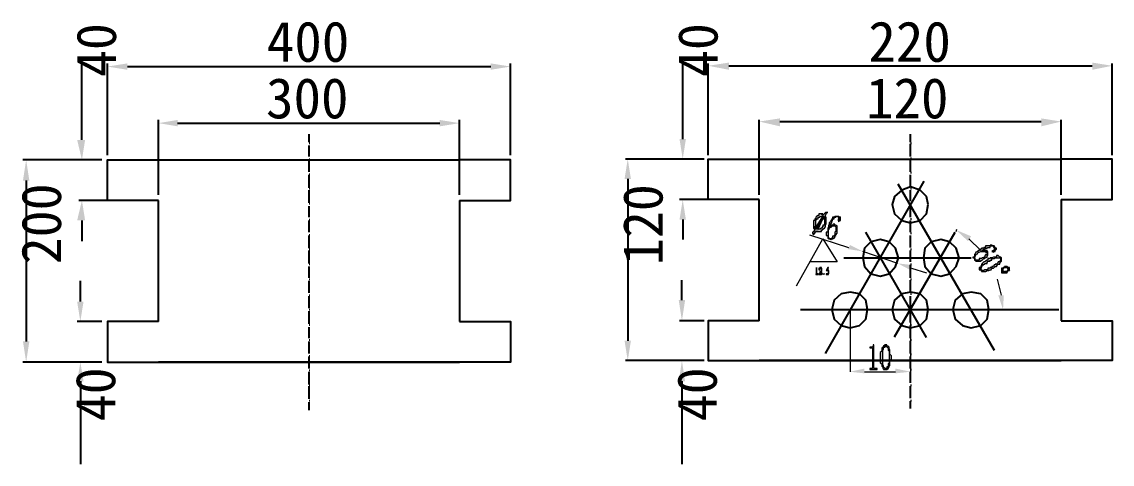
# Model space of a CAD drawing. Header units: millimetres. Extents: x 20 to 821, y 1 to 1134.
# Drawn here: x 284.5 to 530.8, y 196.7 to 296.6 of the extents above; entities that cross this region are included whole.
import ezdxf

# ---------------------------------------------------------------- set-up
doc = ezdxf.new("R2010")
doc.units = ezdxf.units.MM
doc.layers.add('1', color=7, linetype='Continuous')

msp = doc.modelspace()

# ---------------------------------------------------------------- hatches: boundary and pattern name
h = msp.add_hatch(color=1)
h.dxf.hatch_style = 2
h.paths.add_polyline_path([(308.34, 287.241732), (308.34, 285.801732), (303.84, 286.521732)])
h = msp.add_hatch(color=1)
h.dxf.hatch_style = 2
h.paths.add_polyline_path([(390.42, 287.241732), (390.42, 285.801732), (394.92, 286.521732)])
h = msp.add_hatch(color=1)
h.dxf.hatch_style = 2
h.paths.add_polyline_path([(444.24, 287.421732), (444.24, 285.801732), (439.56, 286.701732)])
h = msp.add_hatch(color=1)
h.dxf.hatch_style = 2
h.paths.add_polyline_path([(526.32, 287.421732), (526.32, 285.801732), (530.82, 286.701732)])
h = msp.add_hatch(color=1)
h.dxf.hatch_style = 2
h.paths.add_polyline_path([(319.68, 274.461732), (319.68, 273.021732), (315.36, 273.741732)])
h = msp.add_hatch(color=1)
h.dxf.hatch_style = 2
h.paths.add_polyline_path([(378.9, 274.461732), (378.9, 273.021732), (383.4, 273.741732)])
h = msp.add_hatch(color=1)
h.dxf.hatch_style = 2
h.paths.add_polyline_path([(455.76, 274.821732), (455.76, 273.021732), (451.08, 274.101732)])
h = msp.add_hatch(color=1)
h.dxf.hatch_style = 2
h.paths.add_polyline_path([(514.8, 274.821732), (514.8, 273.021732), (519.3, 274.101732)])
h = msp.add_hatch(color=1)
h.dxf.hatch_style = 2
h.paths.add_polyline_path([(297, 269.961732), (298.8, 269.961732), (298.08, 265.461732)])
h = msp.add_hatch(color=1)
h.dxf.hatch_style = 2
h.paths.add_polyline_path([(433.08, 270.141732), (434.52, 270.141732), (433.8, 265.641732)])
h = msp.add_hatch(color=1)
h.dxf.hatch_style = 2
h.paths.add_polyline_path([(284.76, 260.781732), (286.2, 260.781732), (285.48, 265.461732)])
h = msp.add_hatch(color=1)
h.dxf.hatch_style = 2
h.paths.add_polyline_path([(420.66, 261.141732), (422.1, 261.141732), (421.38, 265.641732)])
h = msp.add_hatch(color=1)
h.dxf.hatch_style = 2
h.paths.add_polyline_path([(297, 251.781732), (298.8, 251.781732), (298.08, 256.281732)])
h = msp.add_hatch(color=1)
h.dxf.hatch_style = 2
h.paths.add_polyline_path([(433.08, 251.961732), (434.52, 251.961732), (433.8, 256.461732)])
h = msp.add_hatch(color=0)
h.dxf.hatch_style = 2
h.paths.add_polyline_path([(466.2, 251.961732), (465.48, 252.141732), (465.84, 252.141732), (465.84, 251.961732), (465.84, 250.701732), (465.48, 250.701732), (465.48, 250.341732), (465.3, 250.341732), (465.3, 249.981732), (465.12, 249.981732), (464.76, 249.801732), (464.4, 249.801732), (463.32, 249.981732), (463.68, 249.801732), (463.68, 249.621732), (463.32, 249.261732), (463.32, 249.081732), (463.14, 249.081732), (463.14, 248.901732), (463.32, 248.541732), (463.68, 248.901732), (463.86, 249.261732), (465.12, 249.261732), (465.12, 249.621732), (465.48, 249.621732), (465.48, 249.801732), (465.84, 249.981732), (466.02, 250.341732), (466.02, 250.701732), (466.2, 251.061732)])
h = msp.add_hatch(color=0)
h.dxf.hatch_style = 2
h.paths.add_polyline_path([(466.2, 253.581732), (466.02, 253.581732), (465.48, 252.861732), (465.12, 253.221732), (464.58, 253.221732), (464.58, 252.861732), (464.4, 252.861732), (464.04, 252.681732), (463.86, 252.501732), (463.86, 252.141732), (463.68, 252.141732), (463.68, 251.781732), (463.32, 251.781732), (463.32, 251.061732), (463.32, 250.701732), (463.32, 250.341732), (463.86, 250.341732), (463.86, 251.781732), (464.04, 251.961732), (464.04, 252.141732), (464.4, 252.141732), (464.4, 252.501732), (464.58, 252.501732), (464.76, 252.501732), (464.76, 252.681732), (465.3, 252.681732), (466.2, 252.501732), (466.02, 252.501732), (466.02, 252.681732), (466.02, 252.861732), (466.2, 253.221732), (466.2, 253.401732), (466.56, 253.581732)])
h = msp.add_hatch(color=0)
h.dxf.hatch_style = 2
h.paths.add_polyline_path([(466.2, 252.501732), (465.3, 252.681732), (465.3, 252.501732), (463.86, 250.341732), (463.32, 250.341732), (463.32, 249.981732), (464.4, 249.801732), (465.48, 252.141732), (466.2, 251.961732)])
h = msp.add_hatch(color=0)
h.dxf.hatch_style = 2
h.paths.add_polyline_path([(465.48, 253.221732), (465.12, 253.221732), (465.48, 252.861732)])
h = msp.add_hatch(color=0)
h.dxf.hatch_style = 2
h.paths.add_polyline_path([(468.9, 252.681732), (468.18, 252.681732), (468, 252.501732), (467.64, 252.501732), (467.64, 252.141732), (467.46, 252.141732), (467.46, 251.961732), (467.28, 251.781732), (467.28, 251.421732), (466.92, 251.241732), (466.92, 250.701732), (466.74, 250.701732), (466.74, 250.341732), (466.56, 249.981732), (466.56, 249.081732), (466.2, 249.081732), (466.2, 248.361732), (466.56, 248.361732), (466.56, 247.821732), (466.92, 247.641732), (466.92, 247.821732), (466.74, 247.821732), (466.74, 249.621732), (466.92, 249.801732), (466.92, 249.981732), (467.28, 250.341732), (466.92, 250.341732), (467.28, 250.521732), (467.28, 251.061732), (467.46, 251.241732), (467.46, 251.421732), (467.64, 251.781732), (467.64, 251.961732), (468, 252.141732), (468, 252.501732), (468.18, 252.501732), (468.36, 252.501732), (468.36, 252.681732), (468.9, 252.681732), (469.44, 252.501732), (469.08, 252.501732), (469.08, 252.681732)])
h = msp.add_hatch(color=0)
h.dxf.hatch_style = 2
h.paths.add_polyline_path([(469.44, 252.501732), (468.9, 252.681732), (468.9, 252.501732), (469.08, 252.501732), (469.08, 252.141732), (468.9, 252.141732), (468.9, 251.781732), (469.08, 251.421732), (469.08, 251.781732), (469.44, 251.781732)])
h = msp.add_hatch(color=0)
h.dxf.hatch_style = 2
h.paths.add_polyline_path([(464.4, 249.261732), (463.86, 249.261732), (464.04, 249.261732)])
h = msp.add_hatch(color=0)
h.dxf.hatch_style = 2
h.paths.add_polyline_path([(468.18, 250.701732), (468, 251.061732), (467.64, 250.701732), (467.46, 250.701732), (468.18, 250.521732), (468.36, 250.341732), (468.36, 249.261732), (468.18, 249.081732), (468.18, 248.541732), (468, 248.361732), (468, 248.181732), (467.64, 248.181732), (467.64, 247.821732), (467.46, 247.821732), (467.46, 247.641732), (466.92, 247.641732), (466.56, 247.821732), (466.74, 247.821732), (466.74, 247.641732), (466.92, 247.641732), (467.28, 247.461732), (467.46, 247.641732), (467.64, 247.641732), (468, 247.821732), (468.18, 247.821732), (468.18, 248.181732), (468.36, 248.361732), (468.36, 248.541732), (468.72, 248.901732), (468.72, 250.521732), (468.36, 250.701732)])
h = msp.add_hatch(color=0)
h.dxf.hatch_style = 2
h.paths.add_polyline_path([(467.46, 250.701732), (467.28, 250.521732), (466.92, 250.341732), (467.46, 250.341732), (467.46, 250.521732), (468.18, 250.521732)])
h = msp.add_hatch(color=3)
h.dxf.hatch_style = 2
h.paths.add_polyline_path([(498.24, 247.101732), (498.96, 248.181732), (495.54, 249.621732)])
h = msp.add_hatch(color=3)
h.dxf.hatch_style = 2
h.paths.add_polyline_path([(471.6, 246.201732), (471.06, 245.301732), (474.48, 244.761732)])
h = msp.add_hatch(color=0)
h.dxf.hatch_style = 2
h.paths.add_polyline_path([(504.36, 245.661732), (504.18, 246.021732), (504, 246.021732), (503.64, 246.201732), (503.28, 246.201732), (503.28, 246.021732), (502.2, 246.021732), (502.2, 245.661732), (501.84, 245.661732), (501.84, 245.481732), (501.3, 245.481732), (501.3, 245.301732), (501.12, 245.301732), (500.76, 244.941732), (500.58, 244.941732), (500.4, 244.761732), (500.04, 244.581732), (499.86, 244.221732), (499.68, 244.041732), (499.68, 243.501732), (499.32, 243.501732), (499.86, 243.141732), (499.68, 243.141732), (499.68, 243.321732), (499.68, 243.501732), (499.86, 243.501732), (499.86, 243.861732), (500.04, 243.861732), (500.04, 244.041732), (500.4, 244.221732), (500.58, 244.581732), (500.76, 244.581732), (501.12, 244.761732), (501.48, 244.761732), (501.48, 244.941732), (501.84, 245.301732), (502.02, 245.301732), (502.2, 245.481732), (502.56, 245.481732), (502.74, 245.661732), (503.28, 245.661732), (503.28, 246.021732), (504, 246.021732), (504, 245.661732), (504.18, 245.661732), (504.18, 245.481732), (504.72, 245.301732), (504.72, 245.481732), (504.36, 245.481732)])
h = msp.add_hatch(color=0)
h.dxf.hatch_style = 2
h.paths.add_polyline_path([(502.74, 244.761732), (502.56, 244.761732), (502.56, 244.941732), (502.02, 244.941732), (502.56, 244.581732), (502.56, 244.041732), (502.2, 244.041732), (502.2, 243.861732), (502.02, 243.861732), (502.02, 243.501732), (501.84, 243.501732), (501.84, 243.321732), (501.48, 243.321732), (501.3, 243.141732), (500.76, 243.141732), (500.76, 242.781732), (500.58, 242.781732), (500.4, 242.781732), (499.86, 242.781732), (499.86, 243.141732), (499.32, 243.501732), (499.32, 243.321732), (499.68, 243.321732), (499.68, 242.781732), (499.86, 242.781732), (500.04, 242.601732), (501.12, 242.601732), (501.3, 242.781732), (501.48, 242.781732), (501.84, 243.141732), (502.02, 243.141732), (502.02, 243.321732), (502.2, 243.321732), (502.56, 243.501732), (502.56, 243.861732), (502.74, 243.861732)])
h = msp.add_hatch(color=0)
h.dxf.hatch_style = 2
h.paths.add_polyline_path([(505.44, 243.501732), (505.08, 243.861732), (504.72, 243.861732), (504.72, 243.501732), (504, 243.501732), (503.64, 243.321732), (503.28, 243.321732), (503.28, 243.141732), (502.74, 243.141732), (502.74, 242.781732), (502.56, 242.781732), (502.2, 242.601732), (502.02, 242.421732), (501.84, 242.421732), (501.48, 242.061732), (501.48, 241.881732), (501.3, 241.881732), (501.3, 241.701732), (501.12, 241.341732), (501.12, 241.161732), (500.76, 241.161732), (500.76, 240.621732), (501.12, 240.621732), (501.12, 240.441732), (501.3, 240.441732), (501.3, 240.261732), (501.48, 240.261732), (501.3, 240.621732), (501.12, 240.621732), (501.12, 240.981732), (501.3, 240.981732), (501.3, 241.161732), (501.3, 241.341732), (501.48, 241.341732), (501.48, 241.701732), (501.84, 241.701732), (501.84, 241.881732), (502.02, 241.881732), (502.02, 242.061732), (502.2, 242.061732), (502.56, 242.061732), (502.56, 242.421732), (502.74, 242.421732), (502.74, 242.601732), (503.28, 242.601732), (503.28, 242.781732), (503.64, 242.781732), (503.64, 243.141732), (504.18, 243.141732), (504.36, 243.321732), (505.62, 243.321732)])
h = msp.add_hatch(color=0)
h.dxf.hatch_style = 2
h.paths.add_polyline_path([(502.02, 244.941732), (501.48, 244.941732), (501.48, 244.761732), (502.2, 244.761732), (502.2, 244.581732), (502.56, 244.581732)])
h = msp.add_hatch(color=0)
h.dxf.hatch_style = 2
h.paths.add_polyline_path([(504.72, 245.301732), (504.18, 245.481732), (504.36, 245.481732), (504.36, 245.301732), (504.18, 245.301732), (504.18, 244.941732), (504, 244.941732), (503.64, 244.761732), (504, 244.581732), (504.18, 244.761732), (504.36, 244.761732), (504.36, 244.941732)])
h = msp.add_hatch(color=3)
h.dxf.hatch_style = 2
h.paths.add_polyline_path([(485.64, 241.701732), (485.46, 240.441732), (482.4, 242.061732)])
h = msp.add_hatch(color=0)
h.dxf.hatch_style = 2
h.paths.add_polyline_path([(505.8, 243.321732), (505.62, 243.501732), (505.44, 243.501732), (505.62, 243.321732), (505.62, 242.781732), (505.44, 242.601732), (505.44, 242.421732), (505.08, 242.421732), (504.9, 242.061732), (504.72, 241.881732), (504.36, 241.881732), (504.36, 241.701732), (504.18, 241.701732), (504, 241.341732), (503.64, 241.341732), (503.64, 241.161732), (503.28, 241.161732), (503.28, 240.981732), (502.74, 240.981732), (502.74, 240.621732), (502.02, 240.621732), (501.84, 240.441732), (501.48, 240.441732), (501.3, 240.621732), (501.48, 240.261732), (502.2, 240.261732), (502.56, 240.441732), (502.92, 240.441732), (503.28, 240.621732), (503.46, 240.621732), (503.64, 240.981732), (504, 240.981732), (504.18, 241.161732), (504.36, 241.341732), (504.72, 241.341732), (504.9, 241.701732), (505.08, 241.881732), (505.44, 241.881732), (505.44, 242.061732), (505.62, 242.421732), (505.8, 242.601732)])
h = msp.add_hatch(color=3)
h.dxf.hatch_style = 2
h.paths.add_polyline_path([(464.04, 241.161732), (464.04, 240.981732), (463.86, 240.981732), (464.04, 240.981732), (464.04, 240.621732), (464.04, 239.721732), (463.86, 239.721732), (463.86, 239.541732), (464.4, 239.541732), (464.4, 239.721732), (464.04, 239.721732)])
h = msp.add_hatch(color=3)
h.dxf.hatch_style = 2
h.paths.add_polyline_path([(463.86, 240.981732), (464.04, 240.981732)])
h = msp.add_hatch(color=3)
h.dxf.hatch_style = 2
h.paths.add_polyline_path([(464.76, 241.161732), (464.76, 240.981732), (464.58, 240.981732), (464.58, 240.621732), (464.76, 240.621732), (464.76, 240.981732), (465.12, 240.981732), (465.12, 241.161732)])
h = msp.add_hatch(color=3)
h.dxf.hatch_style = 2
h.paths.add_polyline_path([(465.12, 240.981732), (464.76, 240.981732), (465.12, 240.981732), (465.12, 240.261732), (464.76, 240.261732), (464.76, 239.721732), (464.58, 239.721732), (464.76, 239.721732), (464.76, 239.901732), (465.12, 239.901732), (465.12, 240.261732)])
h = msp.add_hatch(color=3)
h.dxf.hatch_style = 2
h.paths.add_polyline_path([(465.3, 239.901732), (465.12, 239.901732), (465.12, 239.721732), (464.58, 239.721732), (464.58, 239.541732), (465.12, 239.541732)])
h = msp.add_hatch(color=3)
h.dxf.hatch_style = 2
h.paths.add_polyline_path([(465.48, 239.541732), (465.48, 239.721732), (465.84, 239.721732)])
h = msp.add_hatch(color=3)
h.dxf.hatch_style = 2
h.paths.add_polyline_path([(466.74, 241.161732), (466.56, 241.161732), (466.2, 240.441732), (466.74, 240.441732), (466.74, 240.261732), (466.74, 239.721732), (466.56, 239.721732), (466.74, 239.721732), (466.74, 240.621732), (466.56, 240.621732), (466.56, 240.981732), (466.74, 240.981732)])
h = msp.add_hatch(color=3)
h.dxf.hatch_style = 2
h.paths.add_polyline_path([(466.56, 239.721732), (466.2, 239.721732), (466.2, 239.541732), (466.74, 239.541732), (466.74, 239.721732)])
h = msp.add_hatch(color=0)
h.dxf.hatch_style = 2
h.paths.add_polyline_path([(507.6, 241.161732), (507.24, 241.161732), (507.06, 241.341732), (506.52, 241.341732), (506.52, 241.161732), (506.16, 241.161732), (506.16, 240.981732), (505.8, 240.981732), (505.8, 240.621732), (505.8, 239.901732), (506.16, 239.901732), (506.16, 240.261732), (506.16, 240.441732), (506.16, 240.981732), (506.34, 240.981732), (506.52, 241.161732), (507.06, 241.161732), (507.06, 240.981732), (507.24, 240.981732), (507.6, 240.441732)])
h = msp.add_hatch(color=0)
h.dxf.hatch_style = 2
h.paths.add_polyline_path([(507.6, 240.441732), (507.24, 240.981732), (507.24, 240.441732), (507.06, 240.441732), (507.06, 240.261732), (506.88, 240.261732), (506.52, 240.261732), (506.34, 239.901732), (506.34, 240.261732), (506.16, 240.261732), (506.16, 239.901732), (506.34, 239.901732), (507.06, 239.901732), (507.06, 240.261732), (507.24, 240.261732), (507.24, 240.441732)])
h = msp.add_hatch(color=3)
h.dxf.hatch_style = 2
h.paths.add_polyline_path([(506.34, 234.861732), (505.08, 234.861732), (506.16, 231.621732)])
h = msp.add_hatch(color=1)
h.dxf.hatch_style = 2
h.paths.add_polyline_path([(297, 233.421732), (298.44, 233.421732), (297.72, 228.921732)])
h = msp.add_hatch(color=1)
h.dxf.hatch_style = 2
h.paths.add_polyline_path([(432.9, 233.781732), (434.34, 233.781732), (433.62, 229.101732)])
h = msp.add_hatch(color=1)
h.dxf.hatch_style = 2
h.paths.add_polyline_path([(284.76, 224.421732), (286.2, 224.421732), (285.48, 219.741732)])
h = msp.add_hatch(color=1)
h.dxf.hatch_style = 2
h.paths.add_polyline_path([(420.66, 224.601732), (422.1, 224.601732), (421.38, 220.101732)])
h = msp.add_hatch(color=0)
h.dxf.hatch_style = 2
h.paths.add_polyline_path([(477, 223.701732), (476.82, 223.701732), (476.82, 223.341732), (476.64, 223.161732), (476.1, 223.161732), (476.1, 222.981732), (476.64, 222.981732), (476.64, 222.621732), (476.64, 218.301732), (476.28, 218.301732), (476.1, 218.301732), (476.1, 218.121732), (477.72, 218.121732), (477.72, 218.301732), (477.54, 218.301732), (477, 218.301732), (477, 218.661732)])
h = msp.add_hatch(color=0)
h.dxf.hatch_style = 2
h.paths.add_polyline_path([(479.16, 223.341732), (478.98, 223.161732), (478.98, 222.981732), (478.8, 222.981732), (478.8, 222.261732), (478.44, 221.901732), (478.44, 219.561732), (478.8, 219.381732), (478.8, 219.021732), (478.8, 218.841732), (478.98, 218.661732), (478.98, 218.301732), (479.16, 218.301732), (479.16, 218.121732), (479.52, 218.121732), (479.88, 218.121732), (480.24, 218.301732), (479.52, 218.301732), (479.16, 218.661732), (479.16, 219.021732), (478.98, 219.021732), (478.98, 222.621732), (479.16, 222.621732), (479.16, 223.161732), (479.52, 223.161732), (479.52, 223.341732), (479.7, 223.341732)])
h = msp.add_hatch(color=0)
h.dxf.hatch_style = 2
h.paths.add_polyline_path([(479.7, 223.701732), (479.52, 223.701732), (479.16, 223.341732), (479.88, 223.341732), (479.88, 223.161732), (480.24, 222.981732), (480.24, 222.441732), (480.42, 222.261732), (480.42, 220.821732), (480.42, 219.561732), (480.24, 219.381732), (480.24, 218.661732), (479.88, 218.661732), (479.88, 218.301732), (479.7, 218.301732), (480.24, 218.301732), (480.42, 218.661732), (480.42, 218.841732), (480.6, 219.021732), (480.6, 220.281732), (480.96, 220.461732), (480.96, 221.181732), (480.6, 221.541732), (480.6, 222.621732), (480.42, 222.621732), (480.42, 223.161732), (480.24, 223.341732), (479.88, 223.341732), (479.88, 223.701732)])
h = msp.add_hatch(color=1)
h.dxf.hatch_style = 2
h.paths.add_polyline_path([(297, 215.421732), (298.44, 215.421732), (297.72, 219.741732)])
h = msp.add_hatch(color=1)
h.dxf.hatch_style = 2
h.paths.add_polyline_path([(432.9, 215.421732), (434.34, 215.421732), (433.62, 220.101732)])
h = msp.add_hatch(color=3)
h.dxf.hatch_style = 2
h.paths.add_polyline_path([(474.84, 218.301732), (474.84, 217.221732), (471.6, 217.581732)])
h = msp.add_hatch(color=3)
h.dxf.hatch_style = 2
h.paths.add_polyline_path([(481.86, 218.301732), (481.86, 217.221732), (485.28, 217.581732)])

# ---------------------------------------------------------------- linework, layer by layer
at = {"layer": '1', "color": 1, "lineweight": 25}
for points in [[(298.08, 269.961732), (298.08, 288.681732)], [(433.8, 270.141732), (433.8, 288.681732)], [(303.84, 266.541732), (303.84, 287.241732)], [(308.34, 286.521732), (390.42, 286.521732)], [(394.92, 266.541732), (394.92, 287.241732)], [(439.56, 266.541732), (439.56, 287.241732)], [(444.24, 286.701732), (526.32, 286.701732)], [(530.82, 266.541732), (530.82, 287.241732)], [(315.36, 257.541732), (315.36, 274.461732)], [(319.68, 273.741732), (378.9, 273.741732)], [(383.4, 257.541732), (383.4, 274.461732)], [(451.08, 257.541732), (451.08, 274.461732)], [(455.76, 274.101732), (514.8, 274.101732)], [(519.3, 257.541732), (519.3, 274.461732)], [(302.58, 265.461732), (284.76, 265.461732)], [(302.58, 265.461732), (297.36, 265.461732)], [(438.66, 265.641732), (420.84, 265.641732)], [(438.66, 265.641732), (433.08, 265.641732)], [(421.38, 261.141732), (421.38, 224.601732)], [(285.48, 260.781732), (285.48, 224.421732)], [(314.1, 256.281732), (297.36, 256.281732)], [(450, 256.461732), (433.08, 256.461732)], [(298.08, 251.781732), (298.08, 247.101732)], [(433.8, 251.961732), (433.8, 247.461732)], [(297.72, 233.421732), (297.72, 238.101732)], [(433.62, 233.781732), (433.62, 238.281732)], [(438.66, 229.101732), (433.08, 229.101732)], [(302.58, 228.921732), (297, 228.921732)], [(302.58, 219.741732), (284.76, 219.741732)], [(302.58, 219.741732), (297, 219.741732)], [(438.66, 220.101732), (420.84, 220.101732)], [(438.66, 220.101732), (433.08, 220.101732)], [(297.72, 215.421732), (297.72, 196.701732)], [(433.62, 215.421732), (433.62, 196.701732)]]:
    msp.add_lwpolyline(points, dxfattribs=at)
at = {"layer": '1', "color": 2, "lineweight": 25}
for points in [[(349.38, 269.421732), (349.38, 271.221732)], [(485.28, 269.421732), (485.28, 271.221732)], [(349.38, 269.241732), (349.56, 269.241732)], [(349.38, 266.181732), (349.38, 268.701732)], [(485.28, 269.241732), (485.46, 269.241732)], [(485.28, 266.181732), (485.28, 269.061732)], [(349.38, 265.641732), (349.56, 265.641732)], [(349.38, 262.761732), (349.38, 265.461732)], [(485.28, 265.821732), (485.46, 265.821732)], [(485.28, 262.761732), (485.28, 265.461732)], [(349.38, 262.221732), (349.56, 262.221732)], [(349.38, 259.161732), (349.38, 262.041732)], [(485.28, 262.581732), (485.46, 262.581732)], [(485.28, 259.341732), (485.28, 262.041732)], [(349.38, 258.981732), (349.56, 258.981732)], [(466.02, 221.721732), (488.34, 260.601732)], [(482.4, 260.061732), (504.18, 222.441732)], [(485.28, 258.981732), (485.46, 258.981732)], [(349.38, 255.741732), (349.38, 258.621732)], [(485.28, 256.101732), (485.28, 258.621732)], [(349.38, 255.561732), (349.56, 255.561732)], [(349.38, 252.501732), (349.38, 255.021732)], [(485.28, 255.561732), (485.46, 255.561732)], [(485.28, 252.501732), (485.28, 255.381732)], [(349.38, 251.961732), (349.56, 251.961732)], [(349.38, 249.081732), (349.38, 251.781732)], [(485.28, 252.141732), (485.46, 252.141732)], [(485.28, 249.081732), (485.28, 251.781732)], [(488.88, 225.321732), (475.2, 249.081732)], [(481.68, 225.501732), (495.36, 249.081732)], [(485.28, 248.901732), (485.46, 248.901732)], [(349.38, 248.541732), (349.56, 248.541732)], [(349.38, 245.481732), (349.38, 248.361732)], [(485.28, 245.661732), (485.28, 248.361732)], [(349.38, 245.301732), (349.56, 245.301732)], [(349.38, 242.061732), (349.38, 244.941732)], [(485.28, 245.301732), (485.46, 245.301732)], [(485.28, 242.421732), (485.28, 244.941732)], [(349.38, 241.881732), (349.56, 241.881732)], [(470.16, 243.321732), (498.96, 243.321732)], [(485.28, 241.881732), (485.46, 241.881732)], [(485.28, 238.821732), (485.28, 241.701732)], [(349.38, 238.821732), (349.38, 241.341732)], [(349.38, 238.461732), (349.56, 238.461732)], [(349.38, 235.401732), (349.38, 238.101732)], [(485.28, 238.461732), (485.46, 238.461732)], [(485.28, 235.401732), (485.28, 238.281732)], [(349.38, 234.861732), (349.56, 234.861732)], [(349.38, 231.981732), (349.38, 234.681732)], [(485.28, 235.221732), (485.46, 235.221732)], [(485.28, 231.981732), (485.28, 234.681732)], [(349.38, 231.621732), (349.56, 231.621732)], [(460.44, 231.621732), (518.76, 231.621732)], [(485.28, 231.801732), (485.46, 231.801732)], [(349.38, 228.381732), (349.38, 231.261732)], [(485.28, 228.741732), (485.28, 231.261732)], [(349.38, 228.201732), (349.56, 228.201732)], [(349.38, 225.141732), (349.38, 227.661732)], [(485.28, 228.201732), (485.46, 228.201732)], [(485.28, 225.141732), (485.28, 228.021732)], [(349.38, 224.781732), (349.56, 224.781732)], [(349.38, 221.721732), (349.38, 224.421732)], [(485.28, 224.781732), (485.46, 224.781732)], [(485.28, 221.721732), (485.28, 224.601732)], [(349.38, 221.181732), (349.56, 221.181732)], [(349.38, 218.301732), (349.38, 221.001732)], [(485.28, 221.541732), (485.46, 221.541732)], [(485.28, 218.301732), (485.28, 221.001732)], [(349.38, 217.941732), (349.56, 217.941732)], [(349.38, 214.701732), (349.38, 217.581732)], [(485.28, 218.121732), (485.46, 218.121732)], [(485.28, 215.061732), (485.28, 217.581732)], [(349.38, 214.521732), (349.56, 214.521732)], [(349.38, 211.461732), (349.38, 214.341732)], [(485.28, 214.521732), (485.46, 214.521732)], [(485.28, 211.641732), (485.28, 214.341732)], [(349.38, 211.101732), (349.56, 211.101732)], [(349.38, 208.941732), (349.38, 210.741732)], [(485.28, 211.101732), (485.46, 211.101732)], [(485.28, 209.301732), (485.28, 210.921732)]]:
    msp.add_lwpolyline(points, dxfattribs=at)
at = {"layer": '1', "color": 0, "lineweight": 25}
for points in [[(315.36, 256.281732), (303.84, 256.281732), (303.84, 265.461732), (315.36, 265.461732)], [(315.36, 265.461732), (383.4, 265.461732)], [(383.4, 256.281732), (394.92, 256.281732), (394.92, 265.461732), (383.4, 265.461732)], [(451.08, 256.461732), (439.56, 256.461732), (439.56, 265.641732), (451.08, 265.641732)], [(451.08, 265.641732), (519.3, 265.641732)], [(519.3, 256.461732), (530.82, 256.461732), (530.82, 265.641732), (519.3, 265.641732)], [(489.24, 255.381732), (488.88, 257.181732), (487.44, 258.621732), (485.28, 259.341732), (483.3, 258.621732), (481.68, 257.181732), (481.14, 255.381732), (481.68, 253.221732), (483.3, 251.781732), (485.28, 251.241732), (487.44, 251.781732), (488.88, 253.221732), (489.24, 255.381732)], [(315.36, 228.921732), (315.36, 256.281732)], [(383.4, 256.281732), (383.4, 228.921732)], [(451.08, 229.101732), (451.08, 256.461732)], [(519.3, 256.461732), (519.3, 229.101732)], [(482.58, 243.321732), (481.86, 245.481732), (480.42, 246.921732), (478.44, 247.461732), (476.28, 246.921732), (474.84, 245.481732), (474.48, 243.321732), (474.84, 241.341732), (476.28, 239.721732), (478.44, 239.181732), (480.42, 239.721732), (481.86, 241.341732), (482.58, 243.321732)], [(496.26, 243.321732), (495.54, 245.481732), (494.1, 246.921732), (492.12, 247.461732), (489.96, 246.921732), (488.52, 245.481732), (488.16, 243.321732), (488.52, 241.341732), (489.96, 239.721732), (492.12, 239.181732), (494.1, 239.721732), (495.54, 241.341732), (496.26, 243.321732)], [(475.56, 231.621732), (475.2, 233.781732), (473.76, 235.221732), (471.6, 235.581732), (469.62, 235.221732), (468, 233.781732), (467.46, 231.621732), (468, 229.461732), (469.62, 228.021732), (471.6, 227.481732), (473.76, 228.021732), (475.2, 229.461732), (475.56, 231.621732)], [(489.24, 231.621732), (488.88, 233.781732), (487.44, 235.221732), (485.28, 235.581732), (483.3, 235.221732), (481.68, 233.781732), (481.14, 231.621732), (481.68, 229.461732), (483.3, 228.021732), (485.28, 227.481732), (487.44, 228.021732), (488.88, 229.461732), (489.24, 231.621732)], [(502.92, 231.621732), (502.56, 233.781732), (501.12, 235.221732), (498.96, 235.581732), (496.98, 235.221732), (495.36, 233.781732), (494.82, 231.621732), (495.36, 229.461732), (496.98, 228.021732), (498.96, 227.481732), (501.12, 228.021732), (502.56, 229.461732), (502.92, 231.621732)], [(451.08, 229.101732), (439.56, 229.101732), (439.56, 220.101732), (451.08, 220.101732)], [(519.3, 229.101732), (530.82, 229.101732), (530.82, 220.101732), (519.3, 220.101732)], [(315.36, 228.921732), (303.84, 228.921732), (303.84, 219.741732), (315.36, 219.741732)], [(383.4, 228.921732), (394.92, 228.921732), (394.92, 219.741732), (383.4, 219.741732)], [(383.4, 219.741732), (315.36, 219.741732)], [(315.36, 219.741732), (383.4, 219.741732)], [(519.3, 220.101732), (451.08, 220.101732)], [(451.08, 220.101732), (519.3, 220.101732)]]:
    msp.add_lwpolyline(points, dxfattribs=at)
at = {"layer": '1', "color": 0, "lineweight": 5}
for points in [[(466.2, 251.961732), (465.48, 252.141732), (465.84, 252.141732), (465.84, 251.961732), (465.84, 250.701732), (465.48, 250.701732), (465.48, 250.341732), (465.3, 250.341732), (465.3, 249.981732), (465.12, 249.981732), (464.76, 249.801732), (464.4, 249.801732), (463.32, 249.981732), (463.68, 249.801732), (463.68, 249.801732), (463.68, 249.621732), (463.32, 249.261732), (463.32, 249.081732), (463.14, 249.081732), (463.14, 248.901732), (463.32, 248.541732), (463.68, 248.901732), (463.86, 249.261732), (465.12, 249.261732), (465.12, 249.621732), (465.48, 249.621732), (465.48, 249.801732), (465.84, 249.981732), (466.02, 250.341732), (466.02, 250.701732), (466.2, 251.061732), (466.2, 251.961732)], [(466.2, 253.581732), (466.02, 253.581732), (465.48, 252.861732), (465.12, 253.221732), (464.58, 253.221732), (464.58, 252.861732), (464.4, 252.861732), (464.04, 252.681732), (463.86, 252.501732), (463.86, 252.141732), (463.68, 252.141732), (463.68, 251.781732), (463.32, 251.781732), (463.32, 251.061732), (463.32, 250.701732), (463.32, 250.341732), (463.86, 250.341732), (463.86, 251.781732), (464.04, 251.961732), (464.04, 252.141732), (464.4, 252.141732), (464.4, 252.501732), (464.58, 252.501732), (464.76, 252.501732), (464.76, 252.681732), (465.3, 252.681732), (466.2, 252.501732), (466.02, 252.501732), (466.02, 252.681732), (466.02, 252.861732), (466.2, 253.221732), (466.2, 253.401732), (466.56, 253.581732), (466.2, 253.581732)], [(466.2, 252.501732), (465.3, 252.681732), (465.3, 252.501732), (463.86, 250.341732), (463.32, 250.341732), (463.32, 249.981732), (464.4, 249.801732), (465.48, 252.141732), (466.2, 251.961732), (466.2, 252.501732)], [(465.48, 253.221732), (465.12, 253.221732), (465.48, 252.861732), (465.48, 253.221732)], [(468.9, 252.681732), (468.18, 252.681732), (468, 252.501732), (467.64, 252.501732), (467.64, 252.141732), (467.46, 252.141732), (467.46, 251.961732), (467.28, 251.781732), (467.28, 251.421732), (466.92, 251.241732), (466.92, 250.701732), (466.74, 250.701732), (466.74, 250.341732), (466.56, 249.981732), (466.56, 249.081732), (466.2, 249.081732), (466.2, 248.361732), (466.56, 248.361732), (466.56, 247.821732), (466.92, 247.641732), (466.92, 247.821732), (466.74, 247.821732), (466.74, 249.621732), (466.92, 249.801732), (466.92, 249.981732), (467.28, 250.341732), (466.92, 250.341732), (467.28, 250.521732), (467.28, 251.061732), (467.46, 251.241732), (467.46, 251.421732), (467.64, 251.781732), (467.64, 251.961732), (468, 252.141732), (468, 252.501732), (468.18, 252.501732), (468.36, 252.501732), (468.36, 252.681732), (468.9, 252.681732), (469.44, 252.501732), (469.08, 252.501732), (469.08, 252.681732), (468.9, 252.681732)], [(469.44, 252.501732), (468.9, 252.681732), (468.9, 252.501732), (469.08, 252.501732), (469.08, 252.141732), (468.9, 252.141732), (468.9, 251.781732), (469.08, 251.421732), (469.08, 251.781732), (469.44, 251.781732), (469.44, 252.501732)], [(464.4, 249.261732), (463.86, 249.261732), (464.04, 249.261732), (464.4, 249.261732)], [(468.18, 250.701732), (468, 251.061732), (467.64, 250.701732), (467.46, 250.701732), (468.18, 250.521732), (468.36, 250.341732), (468.36, 249.261732), (468.18, 249.081732), (468.18, 248.541732), (468, 248.361732), (468, 248.181732), (467.64, 248.181732), (467.64, 247.821732), (467.46, 247.821732), (467.46, 247.641732), (466.92, 247.641732), (466.56, 247.821732), (466.74, 247.821732), (466.74, 247.641732), (466.92, 247.641732), (467.28, 247.461732), (467.46, 247.641732), (467.64, 247.641732), (468, 247.821732), (468.18, 247.821732), (468.18, 248.181732), (468.36, 248.361732), (468.36, 248.541732), (468.72, 248.901732), (468.72, 250.521732), (468.36, 250.701732), (468.18, 250.701732)], [(467.46, 250.701732), (467.28, 250.521732), (466.92, 250.341732), (467.46, 250.341732), (467.46, 250.521732), (468.18, 250.521732), (467.46, 250.701732)], [(504.36, 245.661732), (504.18, 246.021732), (504, 246.021732), (503.64, 246.201732), (503.28, 246.201732), (503.28, 246.021732), (502.2, 246.021732), (502.2, 245.661732), (501.84, 245.661732), (501.84, 245.481732), (501.3, 245.481732), (501.3, 245.301732), (501.12, 245.301732), (501.12, 245.301732), (500.76, 244.941732), (500.58, 244.941732), (500.4, 244.761732), (500.04, 244.581732), (499.86, 244.221732), (499.68, 244.041732), (499.68, 243.501732), (499.32, 243.501732), (499.86, 243.141732), (499.68, 243.141732), (499.68, 243.321732), (499.68, 243.501732), (499.86, 243.501732), (499.86, 243.861732), (500.04, 243.861732), (500.04, 244.041732), (500.4, 244.221732), (500.58, 244.581732), (500.76, 244.581732), (501.12, 244.761732), (501.48, 244.761732), (501.48, 244.941732), (501.84, 245.301732), (502.02, 245.301732), (502.2, 245.481732), (502.56, 245.481732), (502.74, 245.661732), (503.28, 245.661732), (503.28, 246.021732), (504, 246.021732), (504, 245.661732), (504.18, 245.661732), (504.18, 245.481732), (504.72, 245.301732), (504.72, 245.481732), (504.36, 245.481732), (504.36, 245.661732)], [(502.74, 244.761732), (502.56, 244.761732), (502.56, 244.941732), (502.02, 244.941732), (502.56, 244.581732), (502.56, 244.041732), (502.2, 244.041732), (502.2, 243.861732), (502.02, 243.861732), (502.02, 243.501732), (501.84, 243.501732), (501.84, 243.321732), (501.48, 243.321732), (501.3, 243.141732), (500.76, 243.141732), (500.76, 242.781732), (500.58, 242.781732), (500.4, 242.781732), (499.86, 242.781732), (499.86, 243.141732), (499.32, 243.501732), (499.32, 243.321732), (499.68, 243.321732), (499.68, 242.781732), (499.86, 242.781732), (500.04, 242.601732), (501.12, 242.601732), (501.3, 242.781732), (501.48, 242.781732), (501.84, 243.141732), (502.02, 243.141732), (502.02, 243.321732), (502.2, 243.321732), (502.56, 243.501732), (502.56, 243.861732), (502.74, 243.861732), (502.74, 244.761732)], [(505.44, 243.501732), (505.08, 243.861732), (504.72, 243.861732), (504.72, 243.501732), (504, 243.501732), (503.64, 243.321732), (503.28, 243.321732), (503.28, 243.141732), (502.74, 243.141732), (502.74, 242.781732), (502.56, 242.781732), (502.2, 242.601732), (502.02, 242.421732), (501.84, 242.421732), (501.48, 242.061732), (501.48, 241.881732), (501.3, 241.881732), (501.3, 241.701732), (501.12, 241.341732), (501.12, 241.161732), (500.76, 241.161732), (500.76, 240.621732), (501.12, 240.621732), (501.12, 240.441732), (501.3, 240.441732), (501.3, 240.261732), (501.48, 240.261732), (501.3, 240.621732), (501.12, 240.621732), (501.12, 240.981732), (501.3, 240.981732), (501.3, 241.161732), (501.3, 241.341732), (501.48, 241.341732), (501.48, 241.701732), (501.84, 241.701732), (501.84, 241.881732), (502.02, 241.881732), (502.02, 242.061732), (502.2, 242.061732), (502.56, 242.061732), (502.56, 242.421732), (502.74, 242.421732), (502.74, 242.601732), (503.28, 242.601732), (503.28, 242.781732), (503.64, 242.781732), (503.64, 243.141732), (504.18, 243.141732), (504.36, 243.321732), (505.62, 243.321732), (505.44, 243.501732)], [(502.02, 244.941732), (501.48, 244.941732), (501.48, 244.761732), (502.2, 244.761732), (502.2, 244.581732), (502.56, 244.581732), (502.02, 244.941732)], [(504.72, 245.301732), (504.18, 245.481732), (504.36, 245.481732), (504.36, 245.301732), (504.18, 245.301732), (504.18, 244.941732), (504, 244.941732), (503.64, 244.761732), (504, 244.581732), (504.18, 244.761732), (504.36, 244.761732), (504.36, 244.941732), (504.72, 245.301732)], [(505.8, 243.321732), (505.62, 243.501732), (505.44, 243.501732), (505.62, 243.321732), (505.62, 242.781732), (505.44, 242.601732), (505.44, 242.421732), (505.08, 242.421732), (504.9, 242.061732), (504.72, 241.881732), (504.36, 241.881732), (504.36, 241.701732), (504.18, 241.701732), (504, 241.341732), (503.64, 241.341732), (503.64, 241.161732), (503.28, 241.161732), (503.28, 240.981732), (502.74, 240.981732), (502.74, 240.621732), (502.02, 240.621732), (501.84, 240.441732), (501.48, 240.441732), (501.3, 240.621732), (501.48, 240.261732), (502.2, 240.261732), (502.56, 240.441732), (502.92, 240.441732), (503.28, 240.621732), (503.46, 240.621732), (503.64, 240.981732), (504, 240.981732), (504.18, 241.161732), (504.36, 241.341732), (504.72, 241.341732), (504.9, 241.701732), (505.08, 241.881732), (505.44, 241.881732), (505.44, 242.061732), (505.62, 242.421732), (505.8, 242.601732), (505.8, 243.321732)], [(507.6, 241.161732), (507.24, 241.161732), (507.06, 241.341732), (506.52, 241.341732), (506.52, 241.161732), (506.16, 241.161732), (506.16, 240.981732), (505.8, 240.981732), (505.8, 240.621732), (505.8, 239.901732), (506.16, 239.901732), (506.16, 240.261732), (506.16, 240.441732), (506.16, 240.981732), (506.34, 240.981732), (506.52, 241.161732), (507.06, 241.161732), (507.06, 240.981732), (507.24, 240.981732), (507.6, 240.441732), (507.6, 241.161732)], [(507.6, 240.441732), (507.24, 240.981732), (507.24, 240.441732), (507.06, 240.441732), (507.06, 240.261732), (506.88, 240.261732), (506.52, 240.261732), (506.34, 239.901732), (506.34, 240.261732), (506.16, 240.261732), (506.16, 239.901732), (506.34, 239.901732), (507.06, 239.901732), (507.06, 240.261732), (507.24, 240.261732), (507.24, 240.441732), (507.6, 240.441732)], [(477, 223.701732), (476.82, 223.701732), (476.82, 223.341732), (476.64, 223.161732), (476.1, 223.161732), (476.1, 222.981732), (476.64, 222.981732), (476.64, 222.621732), (476.64, 218.301732), (476.28, 218.301732), (476.1, 218.301732), (476.1, 218.121732), (477.72, 218.121732), (477.72, 218.301732), (477.54, 218.301732), (477, 218.301732), (477, 218.661732), (477, 223.701732)], [(479.16, 223.341732), (478.98, 223.161732), (478.98, 222.981732), (478.8, 222.981732), (478.8, 222.261732), (478.44, 221.901732), (478.44, 219.561732), (478.8, 219.381732), (478.8, 219.021732), (478.8, 218.841732), (478.98, 218.661732), (478.98, 218.301732), (479.16, 218.301732), (479.16, 218.121732), (479.52, 218.121732), (479.88, 218.121732), (480.24, 218.301732), (479.52, 218.301732), (479.16, 218.661732), (479.16, 219.021732), (478.98, 219.021732), (478.98, 222.621732), (479.16, 222.621732), (479.16, 223.161732), (479.52, 223.161732), (479.52, 223.341732), (479.7, 223.341732), (479.16, 223.341732)], [(479.7, 223.701732), (479.52, 223.701732), (479.16, 223.341732), (479.88, 223.341732), (479.88, 223.161732), (480.24, 222.981732), (480.24, 222.441732), (480.42, 222.261732), (480.42, 220.821732), (480.42, 220.821732), (480.42, 219.561732), (480.24, 219.381732), (480.24, 218.661732), (479.88, 218.661732), (479.88, 218.301732), (479.7, 218.301732), (480.24, 218.301732), (480.42, 218.661732), (480.42, 218.841732), (480.6, 219.021732), (480.6, 220.281732), (480.96, 220.461732), (480.96, 221.181732), (480.6, 221.541732), (480.6, 222.621732), (480.42, 222.621732), (480.42, 223.161732), (480.24, 223.341732), (479.88, 223.341732), (479.88, 223.701732), (479.7, 223.701732)]]:
    msp.add_lwpolyline(points, dxfattribs=at)
at = {"layer": '1', "color": 3, "lineweight": 9}
for points in [[(495.54, 249.261732), (495.72, 249.801732)], [(459.54, 237.021732), (465.48, 247.641732), (468.72, 242.421732), (462.6, 242.421732)], [(462.42, 248.541732), (471.24, 245.661732)], [(501.12, 244.941732), (498.42, 247.641732)], [(482.4, 242.061732), (474.48, 244.761732)], [(485.46, 240.981732), (488.88, 239.901732)], [(505.8, 234.861732), (504.9, 238.461732)], [(471.6, 231.621732), (471.6, 217.581732)], [(485.28, 231.621732), (485.28, 217.581732)], [(474.84, 217.581732), (481.86, 217.581732)]]:
    msp.add_lwpolyline(points, dxfattribs=at)
at = {"layer": '1', "color": 3, "lineweight": 5}
for points in [[(464.04, 241.161732), (464.04, 240.981732), (463.86, 240.981732), (464.04, 240.981732), (464.04, 240.621732), (464.04, 239.721732), (463.86, 239.721732), (463.86, 239.541732), (464.4, 239.541732), (464.4, 239.721732), (464.04, 239.721732), (464.04, 241.161732)], [(463.86, 240.981732), (464.04, 240.981732), (463.86, 240.981732)], [(464.76, 241.161732), (464.76, 240.981732), (464.58, 240.981732), (464.58, 240.621732), (464.76, 240.621732), (464.76, 240.981732), (465.12, 240.981732), (465.12, 241.161732), (464.76, 241.161732)], [(465.12, 240.981732), (464.76, 240.981732), (465.12, 240.981732), (465.12, 240.261732), (464.76, 240.261732), (464.76, 240.261732), (464.76, 239.721732), (464.58, 239.721732), (464.76, 239.721732), (464.76, 239.901732), (465.12, 239.901732), (465.12, 240.261732), (465.12, 240.981732)], [(465.3, 239.901732), (465.12, 239.901732), (465.12, 239.721732), (464.58, 239.721732), (464.58, 239.541732), (465.12, 239.541732), (465.3, 239.901732)], [(465.48, 239.541732), (465.48, 239.721732), (465.84, 239.721732), (465.48, 239.541732)], [(466.74, 241.161732), (466.56, 241.161732), (466.2, 240.441732), (466.74, 240.441732), (466.74, 240.261732), (466.74, 239.721732), (466.74, 239.721732), (466.56, 239.721732), (466.74, 239.721732), (466.74, 240.621732), (466.56, 240.621732), (466.56, 240.981732), (466.74, 240.981732), (466.74, 241.161732)], [(466.56, 239.721732), (466.2, 239.721732), (466.2, 239.541732), (466.74, 239.541732), (466.74, 239.721732), (466.56, 239.721732)]]:
    msp.add_lwpolyline(points, dxfattribs=at)

# ---------------------------------------------------------------- texts
at = {"color": 0, "char_height": 8.962236, "attachment_point": 1, "rotation": 90}
for s, insert in [('{\\fSimSun|b0|i0|c0|p8;40}', (296.82, 284.143969)), ('{\\fSimSun|b0|i0|c0|p8;40}', (432.72, 284.143969)), ('{\\fSimSun|b0|i0|c0|p8;200}', (284.4, 241.843969)), ('{\\fSimSun|b0|i0|c0|p8;120}', (420.3, 241.663969)), ('{\\fSimSun|b0|i0|c0|p8;40}', (296.64, 206.383969)), ('{\\fSimSun|b0|i0|c0|p8;40}', (432.54, 206.383969))]:
    msp.add_mtext(s, dxfattribs=dict(at, insert=insert))
at = {"color": 0, "char_height": 9.132961, "attachment_point": 1}
for s, insert in [('{\\fSimSun|b0|i0|c0|p9;400}', (339.84, 296.734693)), ('{\\fSimSun|b0|i0|c0|p9;220}', (475.74, 296.734693)), ('{\\fSimSun|b0|i0|c0|p9;300}', (339.66, 283.954693)), ('{\\fSimSun|b0|i0|c0|p9;120}', (475.2, 283.954693))]:
    msp.add_mtext(s, dxfattribs=dict(at, insert=insert))

doc.saveas('drawing.dxf')
